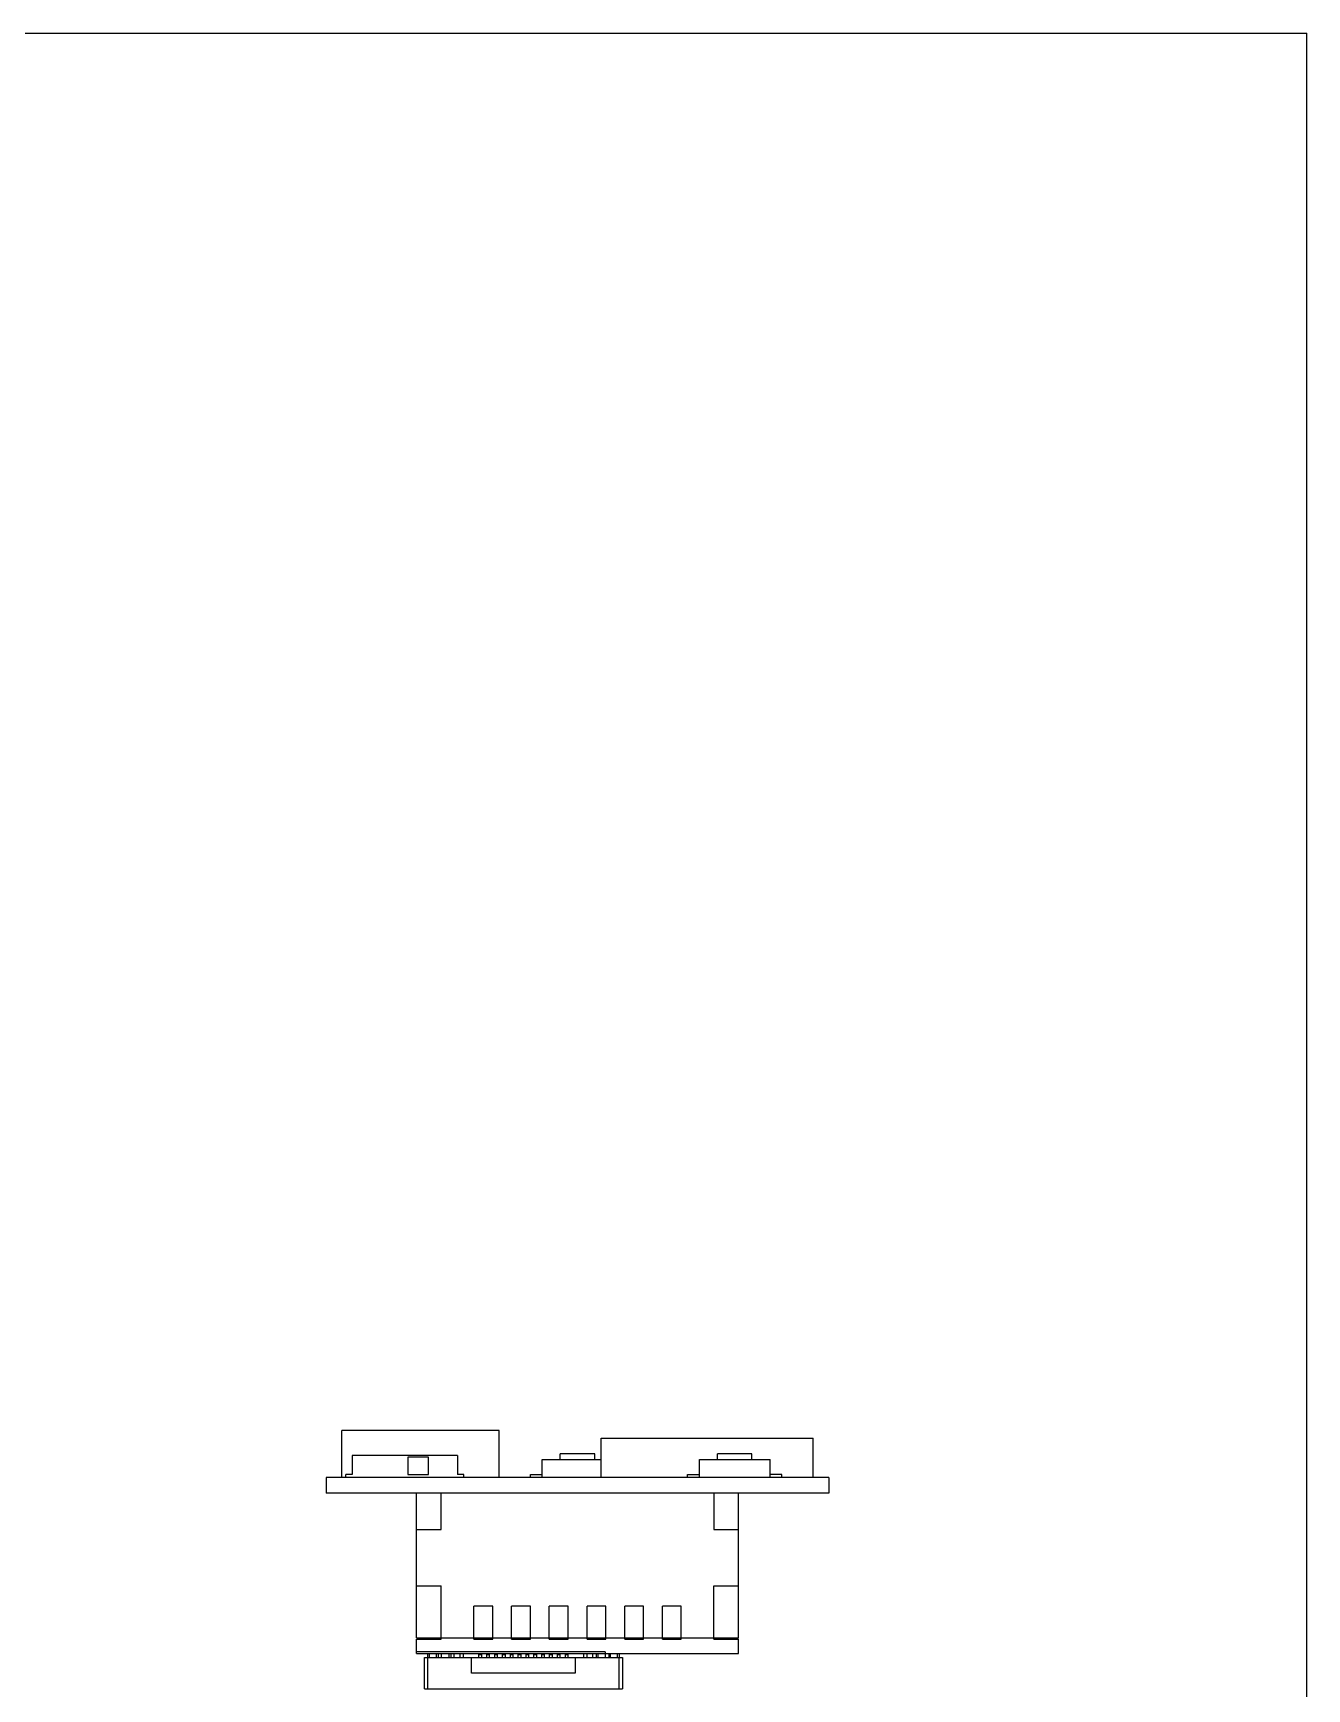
# Model space of a CAD drawing. Header units: millimetres. Extents: x 0 to 297, y 0 to 210.
# Drawn here: x 215.9 to 297, y 104.6 to 210 of the extents above; entities that cross this region are included whole.
import ezdxf

# ---------------------------------------------------------------- set-up
doc = ezdxf.new("R2010")
doc.units = ezdxf.units.MM
doc.header["$LTSCALE"] = 16.335
doc.layers.get('0').update_dxf_attribs({"linetype": 'CONTINUOUS'})

msp = doc.modelspace()

# ---------------------------------------------------------------- linework, layer by layer
at = {"color": 7, "linetype": 'Continuous'}
for p, q in [((0, 210), (297, 210)), ((297, 0), (297, 210)), ((235.576, 118.022), (235.576, 121.022)), ((245.576, 121.022), (235.576, 121.022)), ((245.576, 118.022), (245.576, 121.022)), ((252.076, 118.022), (252.076, 120.522)), ((252.076, 120.522), (265.576, 120.522)), ((265.576, 118.022), (265.576, 120.522)), ((236.226, 119.422), (236.226, 118.222)), ((242.926, 119.422), (236.226, 119.422)), ((239.776, 119.322), (239.776, 118.222)), ((241.076, 119.322), (239.776, 119.322)), ((241.076, 118.222), (241.076, 119.322)), ((242.926, 119.422), (242.926, 118.222)), ((248.326, 118.022), (248.326, 119.172)), ((248.326, 119.172), (252.076, 119.172)), ((249.476, 119.172), (249.476, 119.522)), ((251.676, 119.522), (249.476, 119.522)), ((251.676, 119.172), (251.676, 119.522)), ((258.326, 119.172), (262.826, 119.172)), ((258.326, 118.022), (258.326, 119.172)), ((261.676, 119.522), (259.476, 119.522)), ((259.476, 119.172), (259.476, 119.522)), ((261.676, 119.172), (261.676, 119.522)), ((262.826, 118.022), (262.826, 119.172)), ((235.826, 118.022), (235.826, 118.222)), ((236.226, 118.222), (235.826, 118.222)), ((239.776, 118.222), (241.076, 118.222)), ((243.326, 118.222), (242.926, 118.222)), ((243.326, 118.022), (243.326, 118.222)), ((247.576, 118.022), (247.576, 118.222)), ((247.576, 118.222), (248.326, 118.222)), ((257.576, 118.222), (258.326, 118.222)), ((257.576, 118.022), (257.576, 118.222)), ((263.576, 118.222), (262.826, 118.222)), ((263.576, 118.022), (263.576, 118.222)), ((234.576, 118.022), (234.576, 117.022)), ((266.576, 118.022), (234.576, 118.022)), ((266.576, 118.022), (266.576, 117.022)), ((266.576, 117.022), (234.576, 117.022)), ((240.326, 107.822), (240.326, 117.022)), ((241.901, 114.722), (241.901, 117.022)), ((259.251, 117.022), (259.251, 114.722)), ((260.826, 107.822), (260.826, 117.022)), ((240.326, 114.722), (241.901, 114.722)), ((259.251, 114.722), (260.826, 114.722)), ((240.326, 111.122), (241.901, 111.122)), ((241.901, 107.722), (241.901, 111.122)), ((259.251, 111.122), (260.826, 111.122)), ((259.251, 107.722), (259.251, 111.122)), ((243.976, 107.722), (243.976, 109.822)), ((245.176, 109.822), (243.976, 109.822)), ((245.176, 107.722), (245.176, 109.822)), ((246.376, 107.722), (246.376, 109.822)), ((247.576, 109.822), (246.376, 109.822)), ((247.576, 107.722), (247.576, 109.822)), ((249.976, 109.822), (248.776, 109.822)), ((248.776, 107.722), (248.776, 109.822)), ((249.976, 107.722), (249.976, 109.822)), ((252.376, 109.822), (251.176, 109.822)), ((251.176, 107.722), (251.176, 109.822)), ((252.376, 107.722), (252.376, 109.822)), ((254.776, 109.822), (253.576, 109.822)), ((253.576, 107.722), (253.576, 109.822)), ((254.776, 107.722), (254.776, 109.822)), ((257.176, 109.822), (255.976, 109.822)), ((255.976, 107.722), (255.976, 109.822)), ((257.176, 107.722), (257.176, 109.822)), ((240.326, 107.822), (260.826, 107.822)), ((240.326, 106.822), (240.326, 107.722)), ((240.326, 107.722), (241.901, 107.722)), ((241.076, 107.822), (241.076, 107.722)), ((243.976, 107.722), (245.176, 107.722)), ((246.376, 107.722), (247.576, 107.722)), ((248.776, 107.722), (249.976, 107.722)), ((251.176, 107.722), (252.376, 107.722)), ((253.576, 107.722), (254.776, 107.722)), ((255.976, 107.722), (257.176, 107.722)), ((259.251, 107.722), (260.826, 107.722)), ((260.076, 107.822), (260.076, 107.722)), ((260.826, 106.822), (260.826, 107.722)), ((252.326, 106.922), (240.326, 106.922)), ((240.326, 106.822), (260.826, 106.822)), ((240.826, 104.563), (240.826, 106.562)), ((240.826, 106.562), (253.426, 106.562)), ((241.027, 106.822), (241.026, 104.563)), ((241.127, 106.822), (241.127, 106.562)), ((241.597, 106.562), (241.597, 106.822)), ((241.697, 106.822), (241.697, 106.562)), ((241.897, 106.822), (241.897, 106.562)), ((242.397, 106.562), (242.397, 106.822)), ((242.497, 106.822), (242.497, 106.562)), ((242.697, 106.822), (242.697, 106.562)), ((243.097, 106.562), (243.097, 106.822)), ((243.297, 106.822), (243.297, 106.562)), ((243.821, 105.562), (243.821, 106.562)), ((244.276, 106.822), (244.276, 106.562)), ((244.476, 106.731), (244.276, 106.731)), ((244.476, 106.562), (244.476, 106.822)), ((244.776, 106.822), (244.776, 106.562)), ((244.976, 106.731), (244.776, 106.731)), ((244.976, 106.562), (244.976, 106.822)), ((245.276, 106.822), (245.276, 106.562)), ((245.476, 106.731), (245.276, 106.731)), ((245.476, 106.562), (245.476, 106.822)), ((245.776, 106.822), (245.776, 106.562)), ((245.976, 106.731), (245.776, 106.731)), ((245.976, 106.562), (245.976, 106.822)), ((246.276, 106.822), (246.276, 106.562)), ((246.476, 106.731), (246.276, 106.731)), ((246.476, 106.562), (246.476, 106.822)), ((246.776, 106.822), (246.776, 106.562)), ((246.976, 106.731), (246.776, 106.731)), ((246.976, 106.562), (246.976, 106.822)), ((247.276, 106.822), (247.276, 106.562)), ((247.476, 106.731), (247.276, 106.731)), ((247.476, 106.562), (247.476, 106.822)), ((247.776, 106.822), (247.776, 106.562)), ((247.976, 106.731), (247.776, 106.731)), ((247.976, 106.562), (247.976, 106.822)), ((248.276, 106.822), (248.276, 106.562)), ((248.476, 106.731), (248.276, 106.731)), ((248.476, 106.562), (248.476, 106.822)), ((248.776, 106.822), (248.776, 106.562)), ((248.976, 106.731), (248.776, 106.731)), ((248.976, 106.562), (248.976, 106.822)), ((249.276, 106.822), (249.276, 106.562)), ((249.476, 106.731), (249.276, 106.731)), ((249.476, 106.562), (249.476, 106.822)), ((249.776, 106.822), (249.776, 106.562)), ((249.976, 106.731), (249.776, 106.731)), ((249.976, 106.562), (249.976, 106.822)), ((250.431, 106.562), (250.431, 105.562)), ((250.956, 106.822), (250.956, 106.562)), ((251.156, 106.822), (251.156, 106.562)), ((251.556, 106.562), (251.556, 106.822)), ((251.756, 106.822), (251.756, 106.562)), ((251.856, 106.822), (251.856, 106.562)), ((252.326, 106.922), (252.326, 106.822)), ((252.356, 106.562), (252.356, 106.822)), ((252.556, 106.822), (252.556, 106.562)), ((252.656, 106.822), (252.656, 106.562)), ((253.126, 106.562), (253.126, 106.822)), ((253.226, 106.822), (253.226, 106.562)), ((253.226, 104.563), (253.226, 106.562)), ((253.426, 106.562), (253.426, 104.563)), ((250.431, 105.562), (243.821, 105.562)), ((240.826, 104.563), (253.426, 104.563))]:
    msp.add_line(p, q, dxfattribs=at)

doc.saveas('drawing.dxf')
